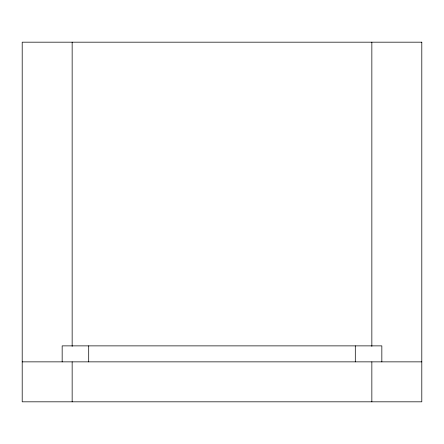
<?xml version="1.0" encoding="UTF-8"?>
<svg xmlns="http://www.w3.org/2000/svg" width="444" height="444" viewBox="0 0 444 444"><rect width="100%" height="100%" fill="white"/><g stroke="black" fill="none" stroke-linecap="round" stroke-linejoin="round"><path stroke-width="0.67" d="M22.2 361.86L421.8 361.86M381.84 361.86L381.84 345.876L62.16 345.876L62.16 361.86M371.85 42.18L371.85 346.387M371.85 361.86L371.85 401.82M355.3 345.876L355.3 361.86M88.7 345.876L88.7 361.86M72.15 42.18L72.15 346.387M72.15 361.86L72.15 401.82M421.8 42.18L22.2 42.18L22.2 401.82L421.8 401.82L421.8 42.18"/></g></svg>
